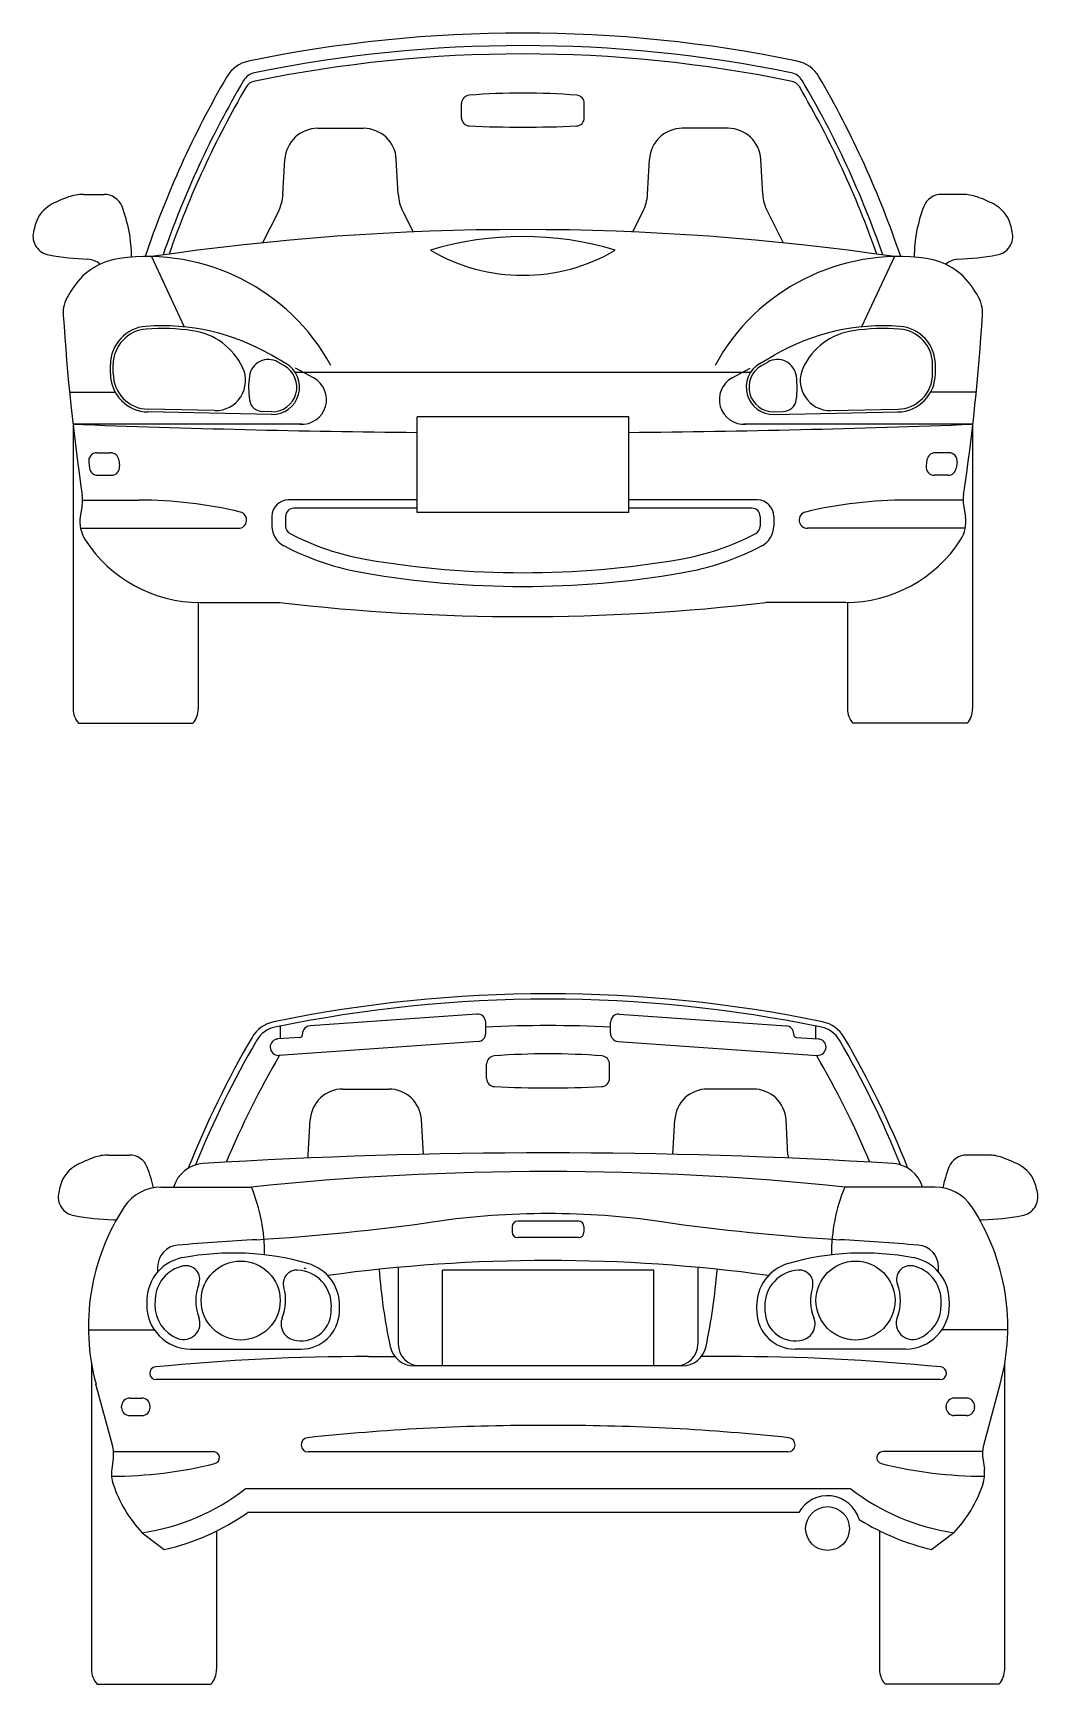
# Model space of a CAD drawing. Extents: x 1470.49 to 1476.9, y 1575.22 to 1578.52.
# Drawn here: x 1475.062 to 1476.899, y 1575.216 to 1578.233 of the extents above; entities that cross this region are included whole.
import ezdxf

# ---------------------------------------------------------------- set-up
doc = ezdxf.new("R2010")
doc.units = 0
doc.header["$LTSCALE"] = 10
doc.header["$MEASUREMENT"] = 0

msp = doc.modelspace()

# ---------------------------------------------------------------- linework, layer by layer
for p, q in [((1475.8454, 1578.078), (1475.8454, 1578.1041)), ((1476.0698, 1578.078), (1476.0698, 1578.1041)), ((1475.5827, 1578.0586), (1475.6664, 1578.0586)), ((1476.3325, 1578.0586), (1476.2489, 1578.0586)), ((1475.5192, 1577.9382), (1475.5228, 1578.0019)), ((1475.7299, 1577.9382), (1475.7263, 1578.0019)), ((1476.1853, 1577.9382), (1476.1889, 1578.0019)), ((1476.396, 1577.9382), (1476.3924, 1578.0019)), ((1475.1544, 1577.9379), (1475.1924, 1577.9379)), ((1476.7608, 1577.9379), (1476.7228, 1577.9379)), ((1475.5108, 1577.9066), (1475.4819, 1577.8494)), ((1475.7383, 1577.9066), (1475.7572, 1577.8693)), ((1476.1769, 1577.9066), (1476.158, 1577.8693)), ((1476.4044, 1577.9066), (1476.4334, 1577.8494)), ((1475.2787, 1577.8241), (1475.3387, 1577.6958)), ((1476.6365, 1577.8241), (1476.5765, 1577.6958)), ((1475.5246, 1577.6289), (1475.4982, 1577.6441)), ((1476.3906, 1577.6289), (1476.417, 1577.6441)), ((1475.2039, 1577.6103), (1475.2039, 1577.6269)), ((1475.2089, 1577.6103), (1475.2089, 1577.6269)), ((1475.5221, 1577.6246), (1475.51, 1577.6315)), ((1476.3735, 1577.6125), (1475.5417, 1577.6125)), ((1475.5752, 1577.6025), (1475.5423, 1577.6203)), ((1476.34, 1577.6025), (1476.3729, 1577.6203)), ((1476.3931, 1577.6246), (1476.4052, 1577.6315)), ((1476.7063, 1577.6103), (1476.7063, 1577.6269)), ((1476.7113, 1577.6103), (1476.7113, 1577.6269)), ((1475.1292, 1577.5766), (1475.2126, 1577.5766)), ((1476.786, 1577.5766), (1476.7026, 1577.5766)), ((1475.4985, 1577.5356), (1475.2725, 1577.5403)), ((1475.3938, 1577.5428), (1475.2726, 1577.5453)), ((1475.4986, 1577.5406), (1475.4822, 1577.541)), ((1476.1509, 1577.5312), (1475.7643, 1577.5312)), ((1475.7643, 1577.3564), (1475.7643, 1577.5312)), ((1476.1509, 1577.3564), (1476.1509, 1577.5312)), ((1476.4166, 1577.5406), (1476.433, 1577.541)), ((1476.4167, 1577.5356), (1476.6428, 1577.5403)), ((1476.5214, 1577.5428), (1476.6427, 1577.5453)), ((1475.5537, 1577.5179), (1475.1355, 1577.5179)), ((1475.1358, 1577.5151), (1475.1358, 1576.9979)), ((1476.7797, 1577.5179), (1476.3615, 1577.5179)), ((1476.7794, 1577.5151), (1476.7794, 1576.9979)), ((1475.1791, 1577.4657), (1475.2043, 1577.4657)), ((1476.7361, 1577.4657), (1476.7109, 1577.4657)), ((1475.1642, 1577.4487), (1475.1657, 1577.4376)), ((1475.2192, 1577.4527), (1475.2207, 1577.4416)), ((1476.696, 1577.4527), (1476.6945, 1577.4416)), ((1476.751, 1577.4487), (1476.7495, 1577.4376)), ((1475.1806, 1577.4246), (1475.2058, 1577.4246)), ((1476.7346, 1577.4246), (1476.7094, 1577.4246)), ((1475.1523, 1577.3703), (1475.1489, 1577.3487)), ((1475.153, 1577.3794), (1475.2552, 1577.3794)), ((1475.7643, 1577.3795), (1475.5291, 1577.3795)), ((1476.3861, 1577.3795), (1476.1509, 1577.3795)), ((1476.7622, 1577.3794), (1476.66, 1577.3794)), ((1476.7629, 1577.3703), (1476.7663, 1577.3487)), ((1475.4991, 1577.3495), (1475.4991, 1577.3314)), ((1475.5241, 1577.3495), (1475.5241, 1577.3314)), ((1475.7643, 1577.3645), (1475.5391, 1577.3645)), ((1476.1509, 1577.3564), (1475.7643, 1577.3564)), ((1476.3761, 1577.3645), (1476.1509, 1577.3645)), ((1476.3911, 1577.3495), (1476.3911, 1577.3314)), ((1476.4161, 1577.3495), (1476.4161, 1577.3314)), ((1475.1492, 1577.3278), (1475.4378, 1577.3278)), ((1476.766, 1577.3278), (1476.4774, 1577.3278)), ((1475.3644, 1577.1922), (1475.3644, 1576.9979)), ((1475.3679, 1577.1922), (1475.5134, 1577.1922)), ((1476.5473, 1577.1922), (1476.4018, 1577.1922)), ((1476.5508, 1577.1922), (1476.5508, 1576.9979)), ((1475.1458, 1576.9714), (1475.3544, 1576.9714)), ((1476.7694, 1576.9714), (1476.5608, 1576.9714)), ((1475.8735, 1576.44), (1475.5688, 1576.4187)), ((1476.1338, 1576.44), (1476.4385, 1576.4187)), ((1475.5146, 1576.3949), (1475.5146, 1576.4183)), ((1475.5548, 1576.4024), (1475.5548, 1576.4038)), ((1475.8896, 1576.405), (1475.8896, 1576.4251)), ((1476.1177, 1576.405), (1476.1177, 1576.4251)), ((1476.4525, 1576.4024), (1476.4525, 1576.4038)), ((1476.4927, 1576.3949), (1476.4927, 1576.4183)), ((1475.4958, 1576.3796), (1475.4958, 1576.3796)), ((1475.5502, 1576.3974), (1475.5098, 1576.3946)), ((1475.8756, 1576.3901), (1475.5119, 1576.3646)), ((1476.1317, 1576.3901), (1476.4954, 1576.3646)), ((1476.4571, 1576.3974), (1476.4975, 1576.3946)), ((1476.5115, 1576.3796), (1476.5115, 1576.3796)), ((1475.8914, 1576.3226), (1475.8914, 1576.3487)), ((1476.1159, 1576.3226), (1476.1159, 1576.3487)), ((1475.6288, 1576.3032), (1475.7124, 1576.3032)), ((1476.3785, 1576.3032), (1476.2949, 1576.3032)), ((1475.5653, 1576.1828), (1475.5689, 1576.2466)), ((1475.7758, 1576.1839), (1475.7723, 1576.2466)), ((1476.2315, 1576.1839), (1476.235, 1576.2466)), ((1476.442, 1576.1828), (1476.4384, 1576.2466)), ((1475.2005, 1576.1826), (1475.2385, 1576.1826)), ((1476.8068, 1576.1826), (1476.7688, 1576.1826)), ((1475.2961, 1576.1239), (1475.4616, 1576.1239)), ((1476.7112, 1576.1239), (1476.5457, 1576.1239)), ((1475.9381, 1576.0517), (1475.9381, 1576.0416)), ((1476.0592, 1576.0617), (1475.9481, 1576.0617)), ((1476.0692, 1576.0517), (1476.0692, 1576.0416)), ((1476.0592, 1576.0316), (1475.9481, 1576.0316)), ((1475.2903, 1575.969), (1475.2903, 1575.9781)), ((1475.7298, 1575.9772), (1475.7298, 1575.8372)), ((1475.8104, 1575.7972), (1475.8104, 1575.972)), ((1476.1969, 1575.972), (1475.8104, 1575.972)), ((1476.1969, 1575.7972), (1476.1969, 1575.972)), ((1476.2775, 1575.9772), (1476.2775, 1575.8372)), ((1476.7171, 1575.969), (1476.7171, 1575.9781)), ((1475.1637, 1575.8629), (1475.2842, 1575.8629)), ((1476.8436, 1575.8629), (1476.7231, 1575.8629)), ((1475.1693, 1575.8012), (1475.1693, 1575.2425)), ((1475.3503, 1575.828), (1475.5523, 1575.828)), ((1475.6753, 1575.8144), (1475.7237, 1575.8144)), ((1476.332, 1575.8144), (1476.2836, 1575.8144)), ((1476.657, 1575.828), (1476.455, 1575.828)), ((1476.8379, 1575.8012), (1476.8379, 1575.2425)), ((1476.7202, 1575.7724), (1475.2872, 1575.7724)), ((1476.2482, 1575.7972), (1475.7591, 1575.7972)), ((1475.2077, 1575.6524), (1475.1775, 1575.7639)), ((1476.7996, 1575.6524), (1476.8298, 1575.7639)), ((1475.2242, 1575.7214), (1475.2242, 1575.7234)), ((1475.2392, 1575.7384), (1475.2614, 1575.7384)), ((1475.2764, 1575.7214), (1475.2764, 1575.7234)), ((1476.7309, 1575.7214), (1476.7309, 1575.7234)), ((1476.7682, 1575.7384), (1476.7459, 1575.7384)), ((1476.7831, 1575.7214), (1476.7831, 1575.7234)), ((1475.2391, 1575.7064), (1475.2614, 1575.7064)), ((1476.0195, 1575.6885), (1475.9375, 1575.6885)), ((1476.7682, 1575.7064), (1476.7459, 1575.7064)), ((1475.2092, 1575.6284), (1475.2064, 1575.6085)), ((1475.2097, 1575.6406), (1475.3922, 1575.6406)), ((1476.4419, 1575.64), (1475.5654, 1575.64)), ((1476.7976, 1575.6406), (1476.6151, 1575.6406)), ((1476.7981, 1575.6284), (1476.8009, 1575.6085)), ((1476.5569, 1575.5726), (1475.4504, 1575.5726)), ((1476.4618, 1575.5291), (1475.4546, 1575.5291)), ((1475.2622, 1575.4924), (1475.3022, 1575.4618)), ((1475.398, 1575.4958), (1475.398, 1575.2425)), ((1476.6093, 1575.4958), (1476.6093, 1575.2425)), ((1476.7451, 1575.4924), (1476.7051, 1575.4618)), ((1475.1793, 1575.216), (1475.388, 1575.216)), ((1476.828, 1575.216), (1476.6193, 1575.216))]:
    msp.add_line(p, q)
for centre, radius in [((1475.4419, 1575.9167), 0.0722), ((1476.5654, 1575.9167), 0.0722), ((1476.5143, 1575.5001), 0.04)]:
    msp.add_circle(centre, radius)
for centre, radius, start, end in [((1475.9576, 1575.7604), 2.4723, 78.3012, 101.699), ((1475.9576, 1575.7604), 2.4341, 78.3391, 101.661), ((1475.9576, 1575.7604), 2.4493, 78.449, 101.551), ((1476.9562, 1577.2549), 1.7823, 149.749, 161.374), ((1475.4685, 1578.1226), 0.06, 101.699, 149.749), ((1475.4732, 1578.1306), 0.03, 101.551, 149.439), ((1476.442, 1578.1306), 0.03, 30.561, 78.449), ((1476.4467, 1578.1226), 0.06, 30.2513, 78.3012), ((1474.959, 1577.2549), 1.7823, 18.6258, 30.2513), ((1476.9562, 1577.2549), 1.7523, 149.439, 160.938), ((1476.9562, 1577.2549), 1.7423, 149.669, 160.77), ((1475.4697, 1578.1247), 0.02, 101.661, 149.669), ((1475.9576, 1576.861), 1.2619, 85.5281, 94.4719), ((1476.4455, 1578.1247), 0.02, 30.3308, 78.3391), ((1474.959, 1577.2549), 1.7423, 19.2301, 30.3308), ((1474.959, 1577.2549), 1.7523, 19.062, 30.561), ((1475.8604, 1578.1041), 0.015, 94.4719, 180), ((1476.0548, 1578.1041), 0.015, 0, 85.5281), ((1475.8604, 1578.078), 0.015, 180, 267.328), ((1475.9576, 1580.1613), 2.1006, 267.328, 272.672), ((1476.0548, 1578.078), 0.015, 272.672, 0), ((1475.5827, 1577.9986), 0.06, 90, 176.775), ((1475.6664, 1577.9986), 0.06, 3.2245, 90), ((1476.2488, 1577.9986), 0.06, 90, 176.775), ((1476.3325, 1577.9986), 0.06, 3.2245, 90), ((1475.1245, 1577.8668), 0.06, 116.748, 164.89), ((1475.2178, 1577.6817), 0.2673, 109.762, 116.748), ((1475.1544, 1577.8579), 0.08, 90, 109.762), ((1475.1924, 1577.9029), 0.035, 21.1167, 90), ((1474.9818, 1577.8216), 0.2608, 0.3283, 21.1167), ((1475.4394, 1577.9427), 0.08, 333.207, 356.775), ((1475.8097, 1577.9427), 0.08, 183.225, 206.79), ((1476.1055, 1577.9427), 0.08, 333.21, 356.775), ((1476.4758, 1577.9427), 0.08, 183.225, 206.793), ((1476.9334, 1577.8216), 0.2608, 158.883, 179.672), ((1476.7228, 1577.9029), 0.035, 90, 158.883), ((1476.7608, 1577.8579), 0.08, 70.238, 90), ((1476.6974, 1577.6817), 0.2673, 63.2516, 70.238), ((1476.7907, 1577.8668), 0.06, 15.1102, 63.2516), ((1475.3879, 1577.7957), 0.3328, 164.89, 167.196), ((1476.5274, 1577.7957), 0.3328, 12.8044, 15.1102), ((1475.0974, 1577.8617), 0.035, 167.196, 260.317), ((1475.9576, 1573.1871), 4.6865, 81.6694, 98.3306), ((1475.9576, 1577.2751), 0.5858, 73.258, 106.742), ((1476.8178, 1577.8617), 0.035, 279.683, 12.804), ((1475.1912, 1578.4113), 0.5926, 260.317, 267.248), ((1475.2364, 1577.7018), 0.12, 97.7389, 146.103), ((1475.2716, 1577.4426), 0.3816, 28.6309, 97.7389), ((1475.9576, 1578.1223), 0.3323, 239.475, 300.525), ((1476.6436, 1577.4426), 0.3816, 82.2611, 151.369), ((1476.6788, 1577.7018), 0.12, 33.8969, 82.2611), ((1476.724, 1578.4113), 0.5926, 272.752, 279.683), ((1475.1611, 1577.7844), 0.035, 47.3142, 87.2482), ((1476.7541, 1577.7844), 0.035, 92.7518, 132.686), ((1475.5165, 1577.5136), 0.4575, 146.103, 148.501), ((1476.3987, 1577.5136), 0.4575, 31.4986, 33.8969), ((1475.1776, 1577.7213), 0.06, 148.501, 183.646), ((1476.7376, 1577.7213), 0.06, 356.354, 31.499), ((1479.1096, 1577.9718), 4, 183.646, 188.387), ((1472.8056, 1577.9718), 4, 351.613, 356.354), ((1475.2739, 1577.6269), 0.07, 94.1904, 180), ((1475.2739, 1577.6269), 0.065, 94.1904, 180), ((1475.298, 1577.2978), 0.4, 59.9676, 94.1904), ((1475.298, 1577.2978), 0.395, 81.8394, 94.1904), ((1475.3371, 1577.57), 0.12, 25.2615, 81.8394), ((1476.6172, 1577.2978), 0.4, 85.8096, 120.032), ((1476.5781, 1577.57), 0.12, 98.1606, 154.739), ((1476.6172, 1577.2978), 0.395, 85.8096, 98.1606), ((1476.6413, 1577.6269), 0.065, 0, 85.8096), ((1476.6413, 1577.6269), 0.07, 0, 85.8096), ((1475.2739, 1577.6103), 0.07, 180, 268.802), ((1475.2739, 1577.6103), 0.065, 180, 268.802), ((1475.3958, 1577.5978), 0.055, 268.802, 25.261), ((1475.4925, 1577.6012), 0.035, 59.9676, 172.461), ((1475.4995, 1577.5856), 0.05, 268.802, 59.968), ((1475.4995, 1577.5856), 0.045, 268.802, 59.968), ((1476.4157, 1577.5856), 0.05, 120.032, 271.198), ((1476.4157, 1577.5856), 0.045, 120.032, 271.198), ((1476.4227, 1577.6012), 0.035, 7.5391, 120.032), ((1476.5194, 1577.5978), 0.055, 154.739, 271.198), ((1476.6413, 1577.6103), 0.065, 271.198, 0), ((1476.6413, 1577.6103), 0.07, 271.198, 0), ((1475.6163, 1577.5848), 0.1599, 172.461, 188.052), ((1475.5538, 1577.5629), 0.045, 265.438, 61.498), ((1476.3615, 1577.5629), 0.045, 118.502, 274.562), ((1476.2989, 1577.5848), 0.1599, 351.948, 7.539), ((1475.4827, 1577.566), 0.025, 188.052, 268.802), ((1476.4325, 1577.566), 0.025, 271.198, 351.948), ((1475.9576, 1598.9334), 21.4312, 267.801, 269.483), ((1475.9576, 1598.9334), 21.4313, 270.517, 272.198), ((1475.1791, 1577.4507), 0.015, 90, 187.605), ((1475.2043, 1577.4507), 0.015, 7.7121, 90), ((1476.7109, 1577.4507), 0.015, 90, 172.288), ((1476.7361, 1577.4507), 0.015, 352.395, 90), ((1475.1806, 1577.4396), 0.015, 187.605, 270), ((1475.2058, 1577.4396), 0.015, 270, 7.712), ((1476.7094, 1577.4396), 0.015, 172.288, 270), ((1476.7346, 1577.4396), 0.015, 270, 352.395), ((1475.093, 1577.3797), 0.06, 350.969, 8.387), ((1475.2552, 1576.5794), 0.8, 76.5484, 90), ((1475.5291, 1577.3495), 0.03, 90, 180), ((1476.3861, 1577.3495), 0.03, 0, 90), ((1476.66, 1576.5794), 0.8, 90, 103.452), ((1476.8222, 1577.3797), 0.06, 171.613, 189.031), ((1475.2081, 1577.3393), 0.06, 170.969, 212.786), ((1475.4378, 1577.3428), 0.015, 270, 76.548), ((1475.5391, 1577.3495), 0.015, 90, 180), ((1476.3761, 1577.3495), 0.015, 0, 90), ((1476.4774, 1577.3428), 0.015, 103.452, 270), ((1476.7071, 1577.3393), 0.06, 327.214, 9.031), ((1475.5391, 1577.3314), 0.04, 180, 242.367), ((1475.5391, 1577.3314), 0.015, 180, 242.367), ((1475.7525, 1577.739), 0.475, 242.367, 260.291), ((1476.1628, 1577.739), 0.475, 279.709, 297.633), ((1476.3761, 1577.3314), 0.015, 297.633, 0), ((1476.3761, 1577.3314), 0.04, 297.633, 0), ((1475.3679, 1577.4422), 0.25, 212.786, 270), ((1475.7525, 1577.739), 0.5, 242.367, 260.291), ((1476.1628, 1577.739), 0.5, 279.709, 297.633), ((1476.5473, 1577.4422), 0.25, 270, 327.214), ((1475.9576, 1578.938), 1.6914, 260.291, 279.709), ((1475.9576, 1578.938), 1.7164, 260.291, 279.709), ((1475.9576, 1580.9836), 3.8173, 263.318, 276.682), ((1475.1758, 1576.9979), 0.04, 180, 221.41), ((1475.3244, 1576.9979), 0.04, 318.59, 0), ((1476.5908, 1576.9979), 0.04, 180, 221.41), ((1476.7394, 1576.9979), 0.04, 318.59, 0), ((1476.0037, 1574.005), 2.4723, 78.3012, 101.699), ((1476.0037, 1574.005), 2.4623, 78.3012, 101.699), ((1475.8746, 1576.4251), 0.015, 0, 94.0002), ((1476.1327, 1576.4251), 0.015, 85.9998, 180), ((1475.5145, 1576.3672), 0.06, 101.699, 149.749), ((1475.5145, 1576.3672), 0.06, 101.699, 149.749), ((1475.5145, 1576.3672), 0.05, 101.699, 149.749), ((1475.5145, 1576.3672), 0.05, 101.699, 149.749), ((1475.5498, 1576.4024), 0.005, 274, 0), ((1475.5698, 1576.4038), 0.015, 94.0002, 180), ((1475.8746, 1576.405), 0.015, 274, 0), ((1476.0037, 1574.005), 2.4141, 87.2918, 92.7082), ((1476.1327, 1576.405), 0.015, 180, 266), ((1476.4375, 1576.4038), 0.015, 0, 85.9998), ((1476.4575, 1576.4024), 0.005, 180, 266), ((1476.4928, 1576.3672), 0.05, 30.2513, 78.3012), ((1476.4928, 1576.3672), 0.06, 30.2513, 78.3012), ((1477.0022, 1575.4996), 1.7823, 149.749, 158.296), ((1477.0022, 1575.4996), 1.7723, 149.749, 157.965), ((1475.5108, 1576.3796), 0.015, 94.0002, 180), ((1475.5108, 1576.3796), 0.015, 180, 274), ((1476.4965, 1576.3796), 0.015, 266, 0), ((1476.4965, 1576.3796), 0.015, 0, 85.9998), ((1475.005, 1575.4996), 1.7723, 22.0354, 30.2513), ((1475.005, 1575.4996), 1.7823, 21.7045, 30.2513), ((1477.0022, 1575.4996), 1.7223, 149.844, 157.108), ((1475.9064, 1576.3487), 0.015, 94.4719, 180), ((1476.0037, 1575.1056), 1.2619, 85.5281, 94.4719), ((1476.1009, 1576.3487), 0.015, 0, 85.5281), ((1475.005, 1575.4996), 1.7223, 22.8922, 30.1559), ((1475.9064, 1576.3226), 0.015, 180, 267.328), ((1476.1009, 1576.3226), 0.015, 272.672, 0), ((1475.6288, 1576.2432), 0.06, 90, 176.775), ((1475.7124, 1576.2432), 0.06, 3.2245, 90), ((1476.0037, 1578.4059), 2.1006, 267.328, 272.672), ((1476.2949, 1576.2432), 0.06, 90, 176.775), ((1476.3785, 1576.2432), 0.06, 3.2245, 90), ((1475.1705, 1576.1114), 0.06, 116.748, 164.89), ((1475.2638, 1575.9263), 0.2673, 109.762, 116.748), ((1475.2005, 1576.1026), 0.08, 90, 109.762), ((1475.2385, 1576.1476), 0.035, 21.1167, 90), ((1475.377, 1576.1071), 0.06, 93.5384, 163.776), ((1476.0037, 1565.9729), 10.2136, 86.4617, 93.5384), ((1475.4854, 1576.1873), 0.08, 352.606, 356.775), ((1476.5219, 1576.1873), 0.08, 183.225, 187.394), ((1476.6303, 1576.1071), 0.06, 16.2242, 86.4616), ((1476.7688, 1576.1476), 0.035, 90, 158.883), ((1476.8068, 1576.1026), 0.08, 70.238, 90), ((1476.7435, 1575.9263), 0.2673, 63.2516, 70.238), ((1476.8368, 1576.1114), 0.06, 15.1102, 63.2516), ((1475.0279, 1576.0662), 0.2608, 12.5093, 21.1167), ((1476.0037, 1571.0143), 5.1382, 83.9448, 96.0552), ((1476.9794, 1576.0662), 0.2608, 158.883, 167.491), ((1475.1435, 1576.1063), 0.035, 167.196, 260.317), ((1475.4339, 1576.0403), 0.3328, 164.89, 167.196), ((1475.2961, 1576.0439), 0.08, 90, 146.735), ((1475.1681, 1576.0024), 0.3176, 359.585, 22.479), ((1476.8391, 1576.0024), 0.3176, 157.521, 180.415), ((1476.7112, 1576.0439), 0.08, 33.2652, 90), ((1476.8638, 1576.1063), 0.035, 279.683, 12.804), ((1476.5734, 1576.0403), 0.3328, 12.8044, 15.1102), ((1475.2373, 1576.656), 0.5926, 260.317, 267.248), ((1475.5637, 1575.8683), 0.4, 146.735, 195.143), ((1476.0037, 1574.6129), 1.4626, 81.8633, 98.1367), ((1476.4436, 1575.8683), 0.4, 344.857, 33.265), ((1476.77, 1576.656), 0.5926, 272.752, 279.683), ((1475.2071, 1576.0291), 0.035, 78.0742, 87.2482), ((1475.2305, 1580.0206), 4, 273.449, 278.137), ((1475.9481, 1576.0517), 0.01, 90, 180), ((1475.9481, 1576.0416), 0.01, 180, 270), ((1476.0592, 1576.0517), 0.01, 0, 90), ((1476.0592, 1576.0416), 0.01, 270, 0), ((1476.7768, 1580.0206), 4, 261.863, 266.551), ((1476.8002, 1576.0291), 0.035, 92.7518, 101.926), ((1475.3302, 1575.9781), 0.04, 94.3821, 180), ((1476.0037, 1567.1906), 8.8533, 93.4486, 94.3821), ((1476.0037, 1567.1906), 8.8533, 85.6179, 86.5514), ((1476.6771, 1575.9781), 0.04, 0, 85.6179), ((1475.3505, 1575.9164), 0.08, 100.59, 177.747), ((1475.3505, 1575.9164), 0.065, 102.332, 177.747), ((1475.4277, 1575.5035), 0.5, 74.122, 100.59), ((1475.342, 1575.9554), 0.025, 338.818, 102.332), ((1475.4419, 1575.9167), 0.0822, 15.6493, 15.6493), ((1475.5426, 1575.9075), 0.08, 358.695, 74.122), ((1476.0037, 1573.0123), 2.9775, 82.2227, 97.7773), ((1476.4647, 1575.9075), 0.08, 105.878, 181.305), ((1476.5796, 1575.5035), 0.5, 79.4102, 105.878), ((1476.5654, 1575.9167), 0.0822, 164.351, 164.351), ((1476.6653, 1575.9554), 0.025, 77.6675, 201.182), ((1476.6568, 1575.9164), 0.065, 2.2532, 77.6675), ((1476.6568, 1575.9164), 0.08, 2.2532, 79.4102), ((1475.5446, 1575.9474), 0.025, 87.1139, 196.662), ((1475.5426, 1575.9075), 0.065, 358.695, 87.114), ((1475.4277, 1575.5035), 0.49, 74.122, 74.5861), ((1476.7799, 1576.0579), 1.0884, 184.433, 191.934), ((1475.2274, 1576.0579), 1.0884, 348.066, 355.567), ((1476.4647, 1575.9075), 0.065, 92.8861, 181.305), ((1476.4627, 1575.9474), 0.025, 343.338, 92.886), ((1475.7702, 1575.8999), 0.5, 177.747, 178.883), ((1475.4419, 1575.9167), 0.0822, 158.818, 201.595), ((1475.4419, 1575.9167), 0.0822, 337.593, 16.662), ((1476.5654, 1575.9167), 0.0822, 163.338, 202.407), ((1476.5654, 1575.9167), 0.0822, 338.405, 21.182), ((1476.2371, 1575.8999), 0.5, 1.1172, 2.2532), ((1475.3503, 1575.908), 0.08, 178.883, 270), ((1475.7702, 1575.8999), 0.485, 177.747, 178.883), ((1475.3503, 1575.908), 0.065, 178.883, 248.784), ((1475.5523, 1575.898), 0.055, 254.587, 357.465), ((1475.5523, 1575.898), 0.07, 270, 357.465), ((1475.1227, 1575.9171), 0.485, 357.465, 358.695), ((1475.1227, 1575.9171), 0.5, 357.465, 358.695), ((1476.8845, 1575.9171), 0.5, 181.305, 182.535), ((1476.455, 1575.898), 0.07, 182.535, 270), ((1476.8845, 1575.9171), 0.485, 181.305, 182.535), ((1476.455, 1575.898), 0.055, 182.535, 285.413), ((1476.657, 1575.908), 0.08, 270, 1.117), ((1476.657, 1575.908), 0.065, 291.216, 1.117), ((1476.2371, 1575.8999), 0.485, 1.1172, 2.2532), ((1475.3376, 1575.8754), 0.03, 248.784, 21.595), ((1475.5457, 1575.8739), 0.03, 157.593, 254.587), ((1476.4616, 1575.8739), 0.03, 285.413, 22.407), ((1476.6697, 1575.8754), 0.03, 158.405, 291.216), ((1475.7591, 1575.8422), 0.045, 191.934, 270), ((1475.7698, 1575.8372), 0.04, 180, 270), ((1476.2375, 1575.8372), 0.04, 270, 0), ((1476.2482, 1575.8422), 0.045, 270, 348.066), ((1475.6763, 1571.8144), 4, 90.0147, 95.5996), ((1476.331, 1571.8144), 4, 84.4004, 89.9853), ((1475.2872, 1575.7839), 0.0115, 95.5996, 270), ((1476.7202, 1575.7839), 0.0115, 270, 84.4), ((1475.2392, 1575.7234), 0.015, 90, 180), ((1475.2392, 1575.7214), 0.015, 180, 269.78), ((1475.2614, 1575.7234), 0.015, 0, 90), ((1475.2614, 1575.7214), 0.015, 270, 0), ((1476.7459, 1575.7234), 0.015, 90, 180), ((1476.7459, 1575.7214), 0.015, 180, 270), ((1476.7682, 1575.7234), 0.015, 0, 90), ((1476.7682, 1575.7214), 0.015, 270.22, 0), ((1475.9878, 1571.6885), 4, 90, 96.0814), ((1476.0195, 1571.6885), 4, 83.9186, 90), ((1475.1498, 1575.6367), 0.06, 352.051, 15.143), ((1475.5654, 1575.653), 0.013, 96.0814, 270), ((1476.4419, 1575.653), 0.013, 270, 83.919), ((1476.8575, 1575.6367), 0.06, 164.857, 187.949), ((1475.2074, 1576.3635), 0.7678, 269.897, 284.134), ((1475.3922, 1575.6296), 0.011, 284.134, 90), ((1476.6151, 1575.6296), 0.011, 90, 255.866), ((1476.7999, 1576.3635), 0.7678, 255.866, 270.103), ((1475.2659, 1575.6002), 0.06, 172.051, 198.35), ((1476.7414, 1575.6002), 0.06, 341.65, 7.949), ((1475.4346, 1575.6561), 0.2378, 198.35, 223.517), ((1475.2034, 1575.8915), 0.4034, 278.373, 307.748), ((1476.5143, 1575.5001), 0.06, 15.791, 151.068), ((1476.8039, 1575.8915), 0.4034, 232.252, 261.627), ((1476.5727, 1575.6561), 0.2378, 316.483, 341.65), ((1475.2034, 1575.8915), 0.441, 282.942, 304.727), ((1476.8039, 1575.8915), 0.441, 238.285, 257.058), ((1475.2093, 1575.2425), 0.04, 180, 221.41), ((1475.358, 1575.2425), 0.04, 318.59, 0), ((1476.6493, 1575.2425), 0.04, 180, 221.41), ((1476.798, 1575.2425), 0.04, 318.59, 0)]:
    msp.add_arc(centre, radius, start, end)

doc.saveas('drawing.dxf')
